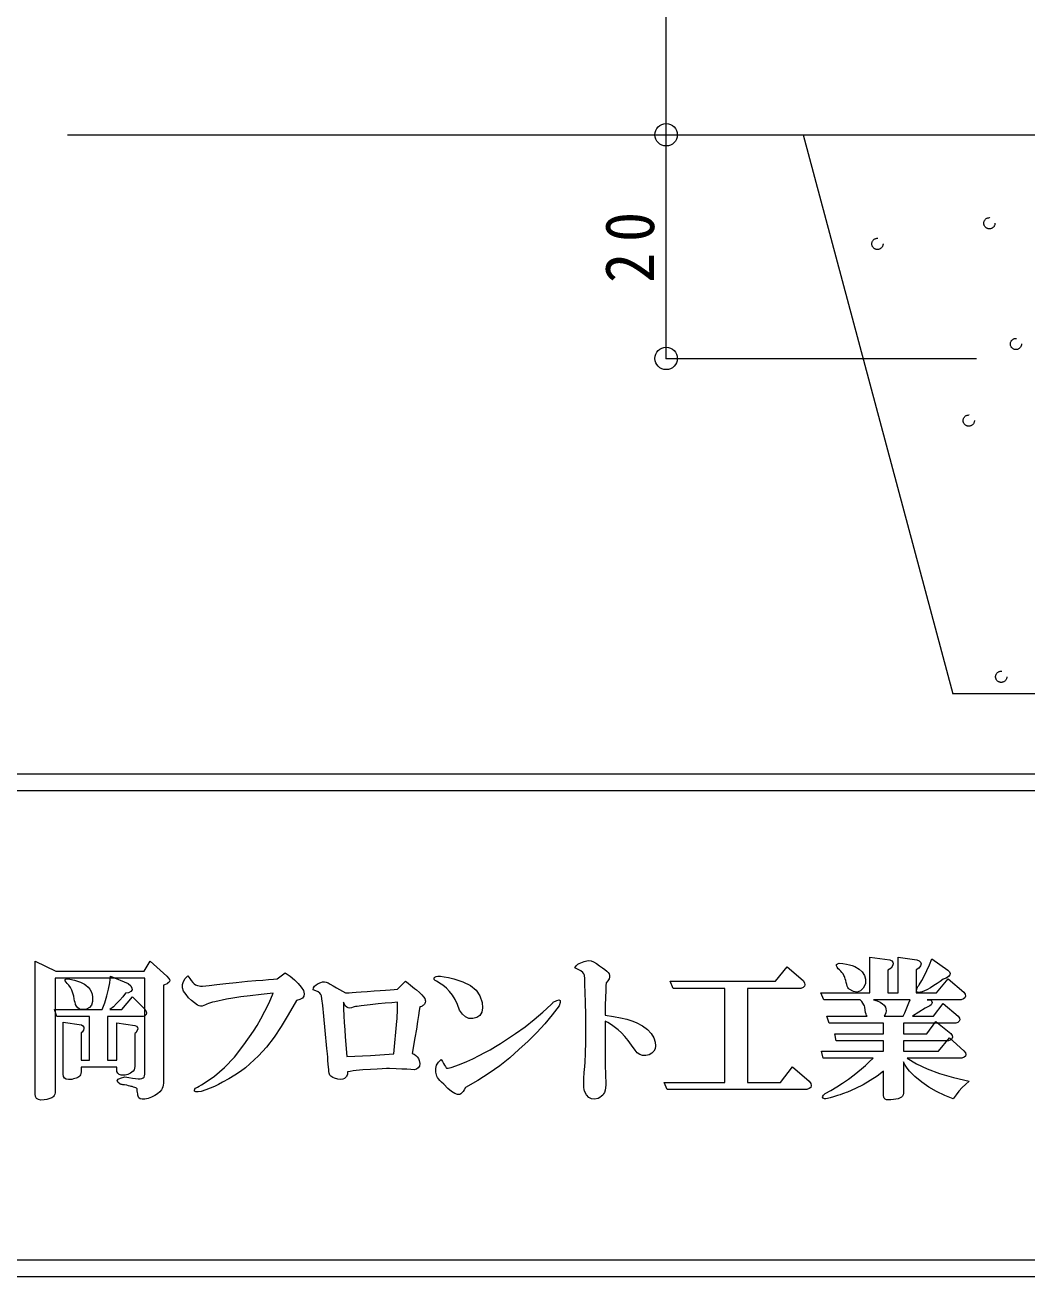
# Model space of a CAD drawing. Units: millimetres at full size, sheet at 1:2; details may follow other scales. Extents: x -822 to 1661, y -568 to -21.
# Drawn here: x 923.8 to 1013.4, y -567.8 to -455.8 of the extents above; entities that cross this region are included whole.
import ezdxf

# ---------------------------------------------------------------- set-up
doc = ezdxf.new("R2010")
doc.units = ezdxf.units.MM
doc.header["$LTSCALE"] = 2
doc.header["$PDMODE"] = 32
doc.header["$PDSIZE"] = 2
doc.linetypes.add('DASHED1', pattern=[1.8, 1.2, -0.6])
for name, color, linetype, lineweight in [('2-4_ADD_LINE', 7, 'Continuous', 15), ('2-D', 4, 'Continuous', 9), ('F-E', 5, 'Continuous', 9)]:
    doc.layers.add(name, color=color, linetype=linetype, lineweight=lineweight)
doc.styles.add('ＭＳ ゴシック', font='')
doc.styles.get('ＭＳ ゴシック').set_extended_font_data('MS Gothic')

msp = doc.modelspace()

# ---------------------------------------------------------------- linework, layer by layer
at = {"layer": '2-4_ADD_LINE', "color": 2}
for p in [(993.382, -465.637), (1122.984, -515.637)]:
    msp.add_line(p, (1006.779, -515.637), dxfattribs=at)
at = {"layer": '2-4_ADD_LINE', "color": 4, "linetype": 'DASHED1', "lineweight": 5}
for centre in [(1010.041, -473.55), (1000.033, -475.394), (1012.412, -484.348), (1008.198, -491.196), (1011.095, -514.108)]:
    msp.add_circle(centre, 0.5, dxfattribs=at)
at = {"layer": '2-D', "color": 3}
for p, q in [((981.142, -465.637), (981.142, -355.637)), ((981.142, -485.637), (981.142, -465.637)), ((981.142, -485.637), (1008.882, -485.637))]:
    msp.add_line(p, q, dxfattribs=at)
at = {"layer": '2-D', "color": 2, "lineweight": 15}
msp.add_line((927.627, -465.637), (1015.882, -465.637), dxfattribs=at)
at = {"layer": '2-D', "color": 5}
for p in [(981.142, -465.637), (981.142, -485.637)]:
    msp.add_point(p, dxfattribs=at)
at = {"layer": 'F-E'}
for p, q in [((857.556, -522.776), (1021.678, -522.776)), ((857.556, -522.776), (1148.656, -522.776)), ((1021.678, -567.776), (857.556, -567.776)), ((1641.556, -567.776), (857.556, -567.776))]:
    msp.add_line(p, q, dxfattribs=at)
at = {"layer": 'F-E', "color": 4, "lineweight": 5}
for p, q in [((859.056, -524.276), (1020.178, -524.276)), ((1020.178, -566.276), (859.056, -566.276))]:
    msp.add_line(p, q, dxfattribs=at)
at = {"layer": 'F-E'}
for points in [[(926.533, -541.051), (926.533, -551.16), (926.524, -551.309), (926.499, -551.438), (926.456, -551.546), (926.396, -551.634), (926.32, -551.701), (926.249, -551.751), (926.137, -551.801), (925.983, -551.849), (925.789, -551.898), (925.554, -551.945), (925.262, -551.959), (925.036, -551.915), (924.874, -551.811), (924.777, -551.649), (924.744, -551.429), (924.744, -539.545), (926.597, -540.422), (934.482, -540.422), (935.029, -539.545), (936.53, -540.892), (936.679, -541.048), (936.763, -541.185), (936.781, -541.304), (936.734, -541.405), (936.622, -541.487), (936.597, -541.497), (936.578, -541.51), (936.565, -541.526), (936.556, -541.544), (936.554, -541.564), (936.23, -541.672), (936.23, -550.244), (936.222, -550.446), (936.199, -550.626), (936.16, -550.784), (936.105, -550.921), (936.035, -551.036), (935.878, -551.232)], [(973.69, -540.544), (973.517, -540.411), (973.282, -540.275), (972.985, -540.137), (973.04, -540.035), (973.105, -539.944), (973.18, -539.865), (973.265, -539.798), (973.36, -539.742), (973.518, -539.677), (973.667, -539.622), (973.809, -539.575), (973.942, -539.538), (974.068, -539.509), (974.239, -539.486), (974.438, -539.519), (974.663, -539.608), (974.916, -539.752), (975.196, -539.951), (975.451, -540.127), (975.663, -540.287), (975.833, -540.432), (975.96, -540.56), (976.044, -540.673), (976.093, -540.815), (976.092, -540.966), (976.041, -541.126), (975.94, -541.296), (975.79, -541.476)], [(995.721, -545.092), (995.516, -544.463), (999.126, -544.463), (999.067, -544.401), (999.015, -544.288), (998.972, -544.123), (998.937, -543.907), (998.911, -543.639), (998.88, -543.545), (998.824, -543.433), (998.741, -543.304), (998.633, -543.156), (998.499, -542.991), (995.247, -542.991), (994.978, -542.362), (999.359, -542.362), (999.359, -539.168), (1001.141, -539.404), (1001.314, -539.504), (1001.411, -539.63), (1001.432, -539.783), (1001.378, -539.962), (1001.247, -540.168), (1000.968, -540.352), (1000.968, -542.362), (1001.891, -542.362), (1001.891, -539.168), (1003.567, -539.405), (1003.776, -539.503), (1003.896, -539.629), (1003.927, -539.781), (1003.868, -539.961), (1003.721, -540.169), (1003.5, -540.301), (1003.5, -542.362), (1005.319, -542.362), (1006.355, -541.107), (1007.745, -542.305), (1007.86, -542.499), (1007.897, -542.664)], [(947.081, -540.568), (947.536, -540.893), (947.929, -541.215), (948.26, -541.534), (948.531, -541.851), (948.739, -542.165), (948.8, -542.444), (948.765, -542.672), (948.636, -542.849), (948.412, -542.975), (948.093, -543.049), (947.373, -544.334), (946.75, -545.378), (946.096, -546.34), (945.412, -547.22), (944.696, -548.017), (943.95, -548.732), (943.538, -549.078), (943.087, -549.413), (942.597, -549.74), (942.069, -550.058), (941.502, -550.367), (941.143, -550.558), (940.774, -550.736), (940.393, -550.9), (940.001, -551.049), (939.599, -551.185), (939.31, -551.228), (939.111, -551.221), (939.003, -551.165), (938.986, -551.06), (939.06, -550.906), (939.131, -550.868), (939.246, -550.804), (939.404, -550.714), (939.607, -550.597), (939.854, -550.453), (940.772, -549.828), (941.672, -549.049), (942.553, -548.118)], [(939.163, -541.686), (939.272, -541.718), (939.397, -541.743), (939.537, -541.761), (939.693, -541.771), (940.286, -541.702), (940.988, -541.624), (941.796, -541.538), (942.713, -541.443), (943.737, -541.34), (944.463, -541.28), (945.09, -541.229), (945.616, -541.186), (946.043, -541.153), (946.37, -541.129), (947.081, -540.568)], [(975.707, -549.025), (975.722, -549.487), (975.74, -549.917), (975.753, -550.274), (975.748, -550.587), (975.725, -550.858), (975.683, -551.084), (975.623, -551.268), (975.561, -551.391), (975.474, -551.508), (975.362, -551.619), (975.227, -551.726), (975.066, -551.827), (974.75, -551.89), (974.47, -551.854), (974.227, -551.72), (974.022, -551.486), (973.854, -551.154), (973.815, -551.001), (973.789, -550.823), (973.777, -550.619), (973.778, -550.39), (973.793, -550.136), (973.795, -549.996), (973.802, -549.839), (973.813, -549.665), (973.828, -549.475), (973.847, -549.267), (973.903, -548.604), (973.942, -547.778), (973.963, -546.788), (973.967, -545.636), (973.954, -544.321), (973.933, -543.235), (973.912, -542.34), (973.891, -541.637), (973.87, -541.124), (973.85, -540.803), (973.801, -540.675), (973.69, -540.544)], [(929.611, -548.396), (929.611, -544.499), (926.673, -544.499), (926.468, -543.87), (930.747, -543.87), (930.96, -543.254), (931.14, -542.648), (931.29, -542.052), (931.407, -541.467), (931.493, -540.892), (933.061, -541.524), (933.284, -541.75), (933.4, -541.947), (933.408, -542.113), (933.31, -542.249), (933.104, -542.355), (932.828, -542.401), (932.573, -542.725), (932.307, -543.034), (932.028, -543.328), (931.738, -543.606), (931.436, -543.87), (932.501, -543.87), (933.436, -542.723), (934.593, -543.858), (934.678, -544.033), (934.701, -544.185), (934.661, -544.313), (934.559, -544.418), (934.394, -544.499), (931.22, -544.499), (931.22, -548.396), (932.035, -548.396), (932.035, -545.04), (933.649, -545.275), (933.807, -545.351), (933.896, -545.455), (933.918, -545.587), (933.871, -545.747), (933.756, -545.935)], [(934.134, -550.067), (934.284, -550.037), (934.4, -549.981), (934.483, -549.897), (934.533, -549.788), (934.55, -549.651), (934.55, -541.051), (926.533, -541.051)], [(942.553, -548.118), (943.414, -547.033), (944.257, -545.794), (944.587, -545.288), (944.929, -544.697), (945.285, -544.02), (945.654, -543.258), (946.035, -542.411), (944.936, -542.519), (943.966, -542.626), (943.127, -542.733), (942.418, -542.84), (941.839, -542.947), (940.814, -543.163), (940.6, -543.207), (940.409, -543.257), (940.241, -543.315), (940.096, -543.379), (939.973, -543.45), (939.826, -543.515), (939.68, -543.549), (939.538, -543.552), (939.398, -543.526), (939.26, -543.469), (938.977, -543.276), (938.712, -543.055), (938.464, -542.805), (938.233, -542.528), (938.018, -542.222), (937.927, -541.925), (937.919, -541.638), (937.996, -541.361), (938.156, -541.094), (938.4, -540.838), (938.558, -541.079), (938.704, -541.28), (938.838, -541.441), (938.961, -541.564), (939.071, -541.646), (939.163, -541.686)], [(950.35, -542.633), (950.291, -542.514), (950.186, -542.4), (950.035, -542.293), (949.836, -542.192), (949.591, -542.097), (949.638, -541.925), (949.73, -541.774), (949.867, -541.645), (950.051, -541.537), (950.281, -541.451), (950.438, -541.398), (950.6, -541.384), (950.768, -541.41), (950.942, -541.476), (951.121, -541.581), (951.398, -541.749), (951.672, -541.912), (951.943, -542.068), (952.21, -542.218), (952.474, -542.362), (952.54, -542.362), (952.606, -542.362), (952.671, -542.362), (952.736, -542.362), (952.801, -542.362), (953.078, -542.339), (953.441, -542.311), (953.892, -542.279), (954.43, -542.243), (955.054, -542.202), (955.585, -542.161), (956.059, -542.125), (956.475, -542.094), (956.833, -542.067), (957.134, -542.046), (957.85, -541.323), (958.082, -541.507), (958.295, -541.678), (958.489, -541.835)], [(958.489, -541.835), (958.663, -541.979), (958.818, -542.11), (959.089, -542.349), (959.304, -542.558), (959.464, -542.738), (959.569, -542.889), (959.618, -543.01), (959.63, -543.123), (959.621, -543.224), (959.59, -543.314), (959.537, -543.392), (959.462, -543.46), (959.408, -543.507), (959.347, -543.547), (959.279, -543.581), (959.203, -543.608), (959.121, -543.629), (959.074, -543.949), (959.008, -544.386), (958.922, -544.938), (958.818, -545.606), (958.695, -546.389), (958.438, -547.788), (958.613, -547.863), (958.766, -547.963), (958.895, -548.09), (959.001, -548.243), (959.084, -548.422), (959.117, -548.698), (959.088, -548.919), (958.995, -549.085), (958.841, -549.196), (958.623, -549.252), (958.336, -549.23), (957.971, -549.209), (957.528, -549.187), (957.007, -549.166), (956.408, -549.145), (956.145, -549.149)], [(975.79, -541.476), (975.77, -541.749), (975.75, -542.175), (975.729, -542.754), (975.709, -543.487), (975.688, -544.373), (976.427, -544.481), (977.075, -544.599), (977.63, -544.727), (978.093, -544.863), (978.463, -545.01), (979.021, -545.317), (979.47, -545.649), (979.809, -546.006), (980.039, -546.387), (980.161, -546.793), (980.191, -547.109), (980.154, -547.378), (980.05, -547.599), (979.877, -547.772), (979.637, -547.898), (979.328, -547.971), (979.047, -547.967), (978.793, -547.888), (978.565, -547.733), (978.364, -547.502), (978.059, -547.043), (977.756, -546.631), (977.455, -546.264), (977.156, -545.942), (976.86, -545.666), (976.629, -545.484), (976.396, -545.316), (976.162, -545.16), (975.926, -545.018), (975.689, -544.889), (975.689, -547.443), (975.691, -548.003), (975.697, -548.53), (975.707, -549.025)], [(956.145, -549.149), (955.777, -549.162), (955.305, -549.183), (954.729, -549.213), (954.049, -549.252), (953.74, -549.277), (953.449, -549.308), (953.173, -549.346), (952.915, -549.39), (952.673, -549.44), (952.668, -549.539), (952.652, -549.634), (952.625, -549.725), (952.588, -549.811), (952.541, -549.892), (952.409, -550.019), (952.24, -550.093), (952.033, -550.114), (951.787, -550.081), (951.504, -549.996), (951.365, -549.941), (951.251, -549.879), (951.161, -549.808), (951.095, -549.73), (951.053, -549.644), (951.029, -549.551), (951.006, -549.415), (950.983, -549.236), (950.96, -549.013), (950.938, -548.746), (950.917, -548.416), (950.895, -548.111), (950.874, -547.832), (950.852, -547.578), (950.831, -547.35), (950.674, -545.731), (950.547, -544.45), (950.451, -543.507), (950.385, -542.901), (950.35, -542.633)], [(1007.897, -542.664), (1007.854, -542.801), (1007.732, -542.91), (1007.531, -542.991), (1004.47, -542.991), (1004.812, -543.039), (1004.888, -543.135), (1004.915, -543.233), (1004.893, -543.332), (1004.823, -543.432), (1004.704, -543.534), (1004.296, -543.739), (1003.177, -544.463), (1005.046, -544.463), (1005.918, -543.316), (1007.258, -544.459), (1007.357, -544.631), (1007.385, -544.781), (1007.342, -544.907), (1007.228, -545.011), (1007.043, -545.092), (1002.369, -545.092), (1002.369, -546.025), (1004.452, -546.025), (1005.267, -544.932), (1006.607, -546.016), (1006.708, -546.19), (1006.737, -546.341), (1006.695, -546.469), (1006.582, -546.573), (1006.397, -546.654), (1002.369, -546.654), (1002.369, -547.588), (1005.48, -547.588), (1006.465, -546.386), (1007.764, -547.553), (1007.893, -547.738), (1007.939, -547.896), (1007.903, -548.029), (1007.785, -548.136)], [(960.657, -549.826), (960.564, -549.468), (960.557, -549.138), (960.634, -548.838), (960.797, -548.567), (961.044, -548.326), (961.154, -548.51), (961.254, -548.678), (961.343, -548.828), (961.423, -548.961), (961.492, -549.076), (961.529, -549.093), (961.59, -549.099), (961.677, -549.093), (961.789, -549.075), (961.926, -549.045), (962.36, -548.903), (962.828, -548.724), (963.33, -548.509), (963.866, -548.259), (964.435, -547.972), (964.932, -547.716), (965.417, -547.452), (965.89, -547.179), (966.351, -546.897), (966.799, -546.607), (967.689, -546.012), (968.54, -545.394), (969.353, -544.754), (970.128, -544.091), (970.865, -543.406), (970.89, -543.381), (970.922, -543.349), (970.962, -543.309), (971.008, -543.263), (971.062, -543.208), (971.371, -543.049), (971.577, -543), (971.679, -543.064), (971.676, -543.239)], [(971.676, -543.239), (971.57, -543.526), (970.974, -544.344), (970.316, -545.144), (969.598, -545.924), (968.819, -546.686), (967.979, -547.429), (967.168, -548.174), (966.284, -548.887), (965.329, -549.567), (964.302, -550.215), (963.204, -550.831), (963.096, -551.032), (962.992, -551.195), (962.892, -551.321), (962.796, -551.408), (962.705, -551.457), (962.5, -551.457), (962.254, -551.365), (961.965, -551.182), (961.635, -550.909), (961.262, -550.545), (961.082, -550.361), (960.931, -550.197), (960.81, -550.053), (960.719, -549.93), (960.657, -549.826)], [(933.756, -545.935), (933.644, -546.01), (933.644, -548.951), (933.628, -549.107), (933.582, -549.245), (933.504, -549.366), (933.395, -549.47), (933.256, -549.556), (933.154, -549.622), (933.044, -549.672), (932.924, -549.709), (932.795, -549.73), (932.657, -549.738), (932.433, -549.732), (932.259, -549.672), (932.135, -549.558), (932.06, -549.389), (932.035, -549.167), (932.035, -549.025), (928.85, -549.025), (928.85, -549.436), (928.838, -549.57), (928.803, -549.688), (928.744, -549.789), (928.661, -549.873), (928.555, -549.94), (928.494, -549.966), (928.41, -549.996), (928.302, -550.029), (928.17, -550.065), (928.015, -550.105), (927.736, -550.125), (927.519, -550.089), (927.364, -549.998), (927.272, -549.852), (927.241, -549.651), (927.241, -544.986), (928.875, -545.224), (929.008, -545.322), (929.084, -545.436)], [(1000.581, -549.36), (1000.001, -549.81), (999.39, -550.222), (998.748, -550.598), (998.075, -550.937), (997.37, -551.24), (997.241, -551.283), (997.086, -551.337), (996.903, -551.401), (996.693, -551.477), (996.457, -551.562), (996.103, -551.679), (995.81, -551.764), (995.578, -551.819), (995.407, -551.842), (995.297, -551.835), (995.18, -551.781), (995.127, -551.709), (995.138, -551.618), (995.213, -551.508), (995.353, -551.379), (995.882, -551.09), (996.405, -550.779), (996.923, -550.444), (997.434, -550.085), (997.939, -549.704), (998.271, -549.436), (998.61, -549.154), (998.955, -548.856), (999.306, -548.544), (999.664, -548.217), (995.168, -548.217), (995.032, -547.588), (1000.581, -547.588), (1000.581, -546.654), (996.355, -546.654), (996.216, -546.025), (1000.581, -546.025), (1000.581, -545.092), (995.721, -545.092)], [(929.084, -545.436), (929.101, -545.567), (929.061, -545.716), (928.962, -545.881), (928.85, -545.956), (928.85, -548.396), (929.611, -548.396)], [(1007.785, -548.136), (1007.585, -548.217), (1002.692, -548.217), (1003.516, -548.71), (1004.482, -549.163), (1005.592, -549.576), (1006.845, -549.949), (1008.241, -550.281), (1007.913, -550.554), (1007.606, -550.846), (1007.32, -551.157), (1007.056, -551.488), (1006.813, -551.838), (1006.048, -551.547), (1005.322, -551.205), (1004.636, -550.81), (1003.99, -550.363), (1003.382, -549.865), (1003.13, -549.621), (1002.902, -549.367), (1002.699, -549.105), (1002.522, -548.833), (1002.369, -548.552), (1002.369, -551.16), (1002.358, -551.333), (1002.323, -551.48), (1002.265, -551.602), (1002.184, -551.698), (1002.079, -551.769), (1001.885, -551.833), (1001.679, -551.882), (1001.461, -551.918), (1001.232, -551.939), (1000.99, -551.946), (1000.843, -551.93), (1000.728, -551.881), (1000.646, -551.799), (1000.597, -551.684), (1000.581, -551.537), (1000.581, -549.36)], [(935.878, -551.232), (935.679, -551.408), (935.439, -551.564), (935.158, -551.701), (934.835, -551.818), (934.546, -551.869), (934.314, -551.874), (934.139, -551.835), (934.021, -551.751), (933.959, -551.622), (933.938, -551.527), (933.916, -551.411), (933.895, -551.275), (933.873, -551.118), (933.852, -550.941), (933.816, -550.906), (933.753, -550.869), (933.665, -550.832), (933.55, -550.795), (933.41, -550.756), (933.332, -550.733), (933.226, -550.705), (933.09, -550.674), (932.927, -550.639), (932.734, -550.6), (932.664, -550.597), (932.591, -550.589), (932.516, -550.575), (932.438, -550.556), (932.358, -550.531), (932.144, -550.371), (932.077, -550.227), (932.157, -550.099), (932.384, -549.986), (932.757, -549.889), (933.122, -549.947), (933.442, -549.994), (933.717, -550.03), (933.948, -550.054), (934.134, -550.067)]]:
    msp.add_lwpolyline(points, dxfattribs=at)
for points in [[(1005.909, -541.155), (1005.646, -541.346), (1005.368, -541.535), (1005.074, -541.724), (1004.765, -541.912), (1004.441, -542.099), (1004.034, -542.279), (1003.746, -542.353), (1003.578, -542.321), (1003.529, -542.184), (1003.599, -541.941), (1003.623, -541.875), (1003.653, -541.815), (1003.687, -541.758), (1003.725, -541.706), (1003.768, -541.658), (1004.001, -541.259), (1004.23, -540.827), (1004.457, -540.361), (1004.681, -539.862), (1004.903, -539.33), (1006.326, -540.35), (1006.467, -540.489), (1006.522, -540.628), (1006.491, -540.768), (1006.373, -540.909), (1006.169, -541.05)], [(991.354, -550.39), (992.442, -548.972), (993.926, -550.263), (994.065, -550.483), (994.114, -550.669), (994.075, -550.82), (993.945, -550.937), (993.727, -551.019), (981.229, -551.019), (980.96, -550.39), (986.401, -550.39), (986.401, -541.968), (981.767, -541.968), (981.498, -541.339), (990.923, -541.339), (991.958, -540.03), (993.399, -541.277), (993.516, -541.472), (993.554, -541.639), (993.513, -541.778), (993.392, -541.887), (993.191, -541.968), (988.405, -541.968), (988.405, -550.39)], [(996.535, -540.225), (996.419, -540.074), (996.368, -539.949), (996.384, -539.848), (996.465, -539.773), (996.611, -539.722), (996.946, -539.753), (997.254, -539.797), (997.535, -539.856), (997.788, -539.928), (998.014, -540.015), (998.394, -540.24), (998.68, -540.505), (998.871, -540.812), (998.968, -541.16), (998.971, -541.55), (998.769, -541.949), (998.522, -542.199), (998.227, -542.299), (997.887, -542.25), (997.499, -542.052), (997.445, -541.983), (997.392, -541.888), (997.34, -541.766), (997.29, -541.617), (997.242, -541.442), (997.202, -541.27), (997.162, -541.124), (997.122, -541.002), (997.081, -540.905), (997.041, -540.833), (996.956, -540.679), (996.863, -540.542), (996.762, -540.42), (996.652, -540.315)], [(929.281, -541.678), (929.475, -541.854), (929.632, -542.049), (929.75, -542.263), (929.83, -542.496), (929.871, -542.748), (929.871, -543.15), (929.781, -543.463), (929.602, -543.686), (929.335, -543.82), (928.979, -543.865), (928.821, -543.847), (928.681, -543.792), (928.559, -543.701), (928.454, -543.573), (928.366, -543.409), (928.34, -543.341), (928.31, -543.234), (928.276, -543.088), (928.237, -542.901), (928.194, -542.675), (928.122, -542.385), (928.026, -542.125), (927.907, -541.894), (927.765, -541.693), (927.599, -541.521), (927.437, -541.308), (927.422, -541.173), (927.555, -541.116), (927.836, -541.136), (928.264, -541.234), (928.546, -541.326), (928.788, -541.416), (928.991, -541.505), (929.156, -541.592)], [(964.693, -543.235), (964.729, -543.713), (964.665, -544.096), (964.5, -544.384), (964.234, -544.576), (963.869, -544.673), (963.519, -544.658), (963.206, -544.524), (962.93, -544.273), (962.69, -543.904), (962.488, -543.417), (962.284, -542.976), (962.051, -542.582), (961.79, -542.236), (961.501, -541.937), (961.184, -541.686), (961.037, -541.584), (960.895, -541.49), (960.757, -541.405), (960.623, -541.329), (960.494, -541.261), (960.424, -541.171), (960.399, -541.091), (960.418, -541.021), (960.481, -540.96), (960.588, -540.91), (960.747, -540.878), (960.984, -540.884), (961.298, -540.927), (961.689, -541.008), (962.158, -541.126), (962.981, -541.373), (963.646, -541.707), (964.153, -542.129), (964.502, -542.638)], [(957.08, -544.904), (957.099, -544.698), (957.114, -544.426), (957.125, -544.089), (957.132, -543.687), (957.134, -543.218), (956.624, -543.249), (956.045, -543.296), (955.397, -543.361), (954.68, -543.443), (953.895, -543.542), (953.7, -543.563), (953.531, -543.583), (953.388, -543.603), (953.272, -543.622), (953.182, -543.642), (953.023, -543.71), (952.874, -543.736), (952.736, -543.719), (952.607, -543.661), (952.489, -543.56), (952.295, -543.218), (952.318, -543.813), (952.346, -544.419), (952.378, -545.036), (952.414, -545.665), (952.455, -546.305), (952.611, -548.056), (954.73, -547.966), (956.814, -547.815)], [(999.675, -542.991), (1000.007, -543.093), (1000.279, -543.21), (1000.492, -543.341), (1000.646, -543.486), (1000.741, -543.645), (1000.792, -543.813), (1000.809, -543.98), (1000.79, -544.143), (1000.735, -544.304), (1000.645, -544.463), (1002.334, -544.463), (1002.471, -544.154), (1002.601, -543.852), (1002.724, -543.557), (1002.841, -543.27), (1002.951, -542.991)]]:
    msp.add_lwpolyline(points, close=True, dxfattribs=at)

# ---------------------------------------------------------------- texts
at = {"layer": '2-D', "color": 7, "insert": (980.142, -478.887), "char_height": 4.399, "attachment_point": 7, "rotation": 90, "style": 'ＭＳ ゴシック'}
msp.add_mtext('\\T1.36;\\W0.9;20', dxfattribs=at)

doc.saveas('drawing.dxf')
